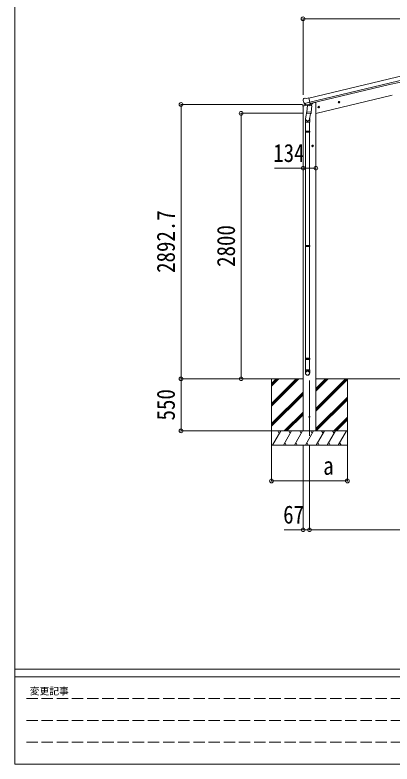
# Model space of a CAD drawing. Units: millimetres at full size, sheet at 1:40. Extents: x -11181 to 11305, y -7804 to 7716.
# Drawn here: x -11181 to -7207, y -7804 to 98 of the extents above; entities that cross this region are included whole.
import ezdxf
from ezdxf.enums import TextEntityAlignment as Align

# ---------------------------------------------------------------- set-up
doc = ezdxf.new("R2010")
doc.units = ezdxf.units.MM
doc.header["$LTSCALE"] = 40
doc.header["$PDMODE"] = 32
doc.header["$PDSIZE"] = 40
doc.linetypes.add('DASHED3', pattern=[4, 3, -1])
for name, color, linetype, lineweight in [('0-0_0', 7, 'Continuous', 9), ('0-1_本体', 4, 'Continuous', 9), ('0-2_部品', 7, 'Continuous', 9), ('0-8_PARTS2', 2, 'Continuous', 9), ('0-A_寸法', 6, 'Continuous', 9), ('F-0_240', 7, 'Continuous', 9)]:
    doc.layers.add(name, color=color, linetype=linetype, lineweight=lineweight)
doc.styles.add('ＭＳ ゴシック', font='')
doc.styles.get('ＭＳ ゴシック').set_extended_font_data('MS Gothic')

msp = doc.modelspace()

# ---------------------------------------------------------------- linework, layer by layer
at = {"layer": '0-0_0'}
for p, q in [((-8144.52, -3739.41), (-8656.74, -3739.42)), ((-8477.52, -3739.41), (-8477.52, -4439.41)), ((-8477.52, -4000.14), (-8216.79, -3739.41)), ((-8477.52, -4014.28), (-8202.65, -3739.41)), ((-8477.52, -4028.43), (-8188.51, -3739.41)), ((-8477.52, -3816.3), (-8400.64, -3739.41)), ((-8477.52, -3802.15), (-8414.78, -3739.41)), ((-8477.52, -3788.01), (-8428.92, -3739.41)), ((-8010.52, -4053.64), (-7696.29, -3739.41)), ((-8010.52, -4067.78), (-7682.15, -3739.41)), ((-8010.52, -3869.8), (-7880.14, -3739.41)), ((-8010.52, -3855.65), (-7894.28, -3739.41)), ((-8010.52, -3841.51), (-7908.42, -3739.41)), ((-8010.52, -3739.41), (-3182.9, -3739.41)), ((-8010.52, -4081.93), (-7677.52, -3748.93)), ((-7677.52, -3739.41), (-7677.52, -4439.41)), ((-8477.52, -4212.27), (-8144.52, -3879.28)), ((-8477.52, -4226.42), (-8144.52, -3893.42)), ((-8477.52, -4240.56), (-8144.52, -3907.56)), ((-8010.52, -4265.77), (-7677.52, -3932.78)), ((-8010.52, -4279.91), (-7677.52, -3946.92)), ((-8005.88, -4289.41), (-7677.52, -3961.06)), ((-8342.53, -4289.41), (-8144.52, -4091.41)), ((-8328.39, -4289.41), (-8144.52, -4105.55)), ((-8314.25, -4289.41), (-8144.52, -4119.69)), ((-7822.03, -4289.41), (-7677.52, -4144.91)), ((-7807.89, -4289.41), (-7677.52, -4159.05)), ((-7793.75, -4289.41), (-7677.52, -4173.19)), ((-7677.52, -4289.41), (-8477.52, -4289.41)), ((-8467.23, -4439.41), (-8380.63, -4289.41)), ((-8395.63, -4315.4), (-8410.63, -4289.41)), ((-8351.76, -4439.41), (-8265.16, -4289.41)), ((-8280.16, -4315.4), (-8295.16, -4289.41)), ((-8236.29, -4439.41), (-8149.69, -4289.41)), ((-8164.69, -4315.4), (-8179.69, -4289.41)), ((-8010.52, -4289.41), (-8144.52, -4289.41)), ((-8120.82, -4439.41), (-8034.22, -4289.41)), ((-8049.22, -4315.4), (-8064.22, -4289.41)), ((-8005.35, -4439.41), (-7918.75, -4289.41)), ((-7933.75, -4315.4), (-7948.75, -4289.41)), ((-7889.88, -4439.41), (-7803.28, -4289.41)), ((-7833.28, -4289.41), (-7818.28, -4315.4)), ((-7774.41, -4439.41), (-7687.81, -4289.41)), ((-8336.76, -4413.44), (-8321.77, -4439.41)), ((-8221.29, -4413.43), (-8206.29, -4439.41)), ((-8105.82, -4413.43), (-8090.82, -4439.41)), ((-7990.35, -4413.44), (-7975.36, -4439.41)), ((-7874.88, -4413.44), (-7859.89, -4439.41)), ((-7759.41, -4413.44), (-7744.41, -4439.41)), ((-8477.52, -4439.41), (-7677.52, -4439.41))]:
    msp.add_line(p, q, dxfattribs=at)
at = {"layer": '0-1_本体'}
for p, q in [((-8083.59, -779.14), (-7247.87, -578.52)), ((-8073.51, -821.14), (-7237.79, -620.5)), ((-8069.58, -837.5), (-7233.87, -636.86)), ((-8010.52, -939.53), (-7207.49, -746.74)), ((-8144.52, -862.69), (-8144.52, -4289.41)), ((-8010.52, -826.41), (-8023.4, -826.41)), ((-8010.52, -826.41), (-8010.52, -4289.41))]:
    msp.add_line(p, q, dxfattribs=at)
for radius in [7073, 7029.83, 7013]:
    msp.add_arc((-5596.71, -7456.09), radius, 76.5, 103.5, dxfattribs=at)
at = {"layer": '0-2_部品'}
for p, q in [((-8140.75, -786.49), (-8144.6, -792.79)), ((-8137.65, -784.24), (-8124.47, -781.08)), ((-8109.91, -783.75), (-8123.17, -781.05)), ((-8109.91, -783.75), (-8083.98, -777.53)), ((-8146.99, -863.29), (-8104.06, -852.98)), ((-8146.99, -856.39), (-8146.99, -863.29)), ((-8144.97, -795.07), (-8144.69, -796.22)), ((-8117.76, -847.01), (-8144.69, -853.48)), ((-8130.91, -835.37), (-8073.41, -821.57)), ((-8114.06, -850.28), (-8130.44, -835.79)), ((-8111.35, -850.85), (-8103.83, -849.05)), ((-8110.51, -850.74), (-8108.98, -850.38)), ((-8108.98, -850.38), (-8072.28, -841.57)), ((-8107.15, -850.6), (-8107.2, -851.35)), ((-8106.44, -852.39), (-8080.63, -858.82)), ((-8099.52, -857.73), (-8104.2, -924.57)), ((-8053.84, -860.93), (-8099.52, -857.73)), ((-8097.75, -854.55), (-8097.98, -857.84)), ((-8078.23, -843.39), (-8079.25, -858)), ((-8072.28, -841.57), (-8070.75, -841.2)), ((-8069.2, -839.09), (-8068.25, -839.16)), ((-8068.25, -839.16), (-8054.94, -854.48)), ((-8064.5, -843.48), (-8046.27, -839.1)), ((-8058.51, -927.76), (-8053.84, -860.93)), ((-8054.94, -854.48), (-8055.38, -860.82)), ((-8042.44, -830.99), (-8042.44, -834.24)), ((-7986.99, -874.76), (-7984.86, -867.56)), ((-7984.86, -867.56), (-7977.56, -865.81)), ((-7977.35, -882.73), (-7982.02, -863.28)), ((-7977.56, -865.81), (-7972.39, -871.26)), ((-7756.04, -819.32), (-7775.49, -823.98)), ((-7773.07, -823.4), (-7770.93, -816.21)), ((-7767.9, -828.85), (-7773.07, -823.4)), ((-7770.93, -816.21), (-7763.64, -814.45)), ((-7763.43, -831.37), (-7768.1, -811.93)), ((-7763.64, -814.45), (-7758.47, -819.9)), ((-8102.47, -899.8), (-8118.38, -995.97)), ((-8105.06, -937.04), (-8104.19, -924.57)), ((-8104.66, -938.39), (-8104.66, -938.39)), ((-8058.51, -927.76), (-8104.2, -924.57)), ((-8103.21, -939.17), (-8061.52, -942.09)), ((-8066.95, -941.71), (-8077.68, -1005.3)), ((-8058.52, -927.76), (-8059.41, -940.46)), ((-7969.96, -870.67), (-7989.41, -875.34)), ((-7981.82, -880.2), (-7986.99, -874.76)), ((-8120.53, -1033.13), (-8120.53, -998.78)), ((-8074.53, -998.48), (-8074.53, -1033.13)), ((-8074.53, -1033.13), (-8120.53, -1033.13)), ((-8118.53, -1033.13), (-8118.53, -1127.13)), ((-8076.53, -1033.13), (-8076.53, -1127.13)), ((-8120.53, -1129.13), (-8119.53, -1127.13)), ((-8074.53, -1129.13), (-8120.53, -1129.13)), ((-8074.53, -1137.13), (-8120.53, -1137.13)), ((-8075.53, -1127.13), (-8119.53, -1127.13)), ((-8075.53, -1139.13), (-8119.53, -1139.13)), ((-8118.53, -1139.13), (-8118.53, -2333.47)), ((-8076.53, -1139.13), (-8076.53, -2333.47)), ((-8074.53, -1129.13), (-8075.53, -1127.13)), ((-8074.53, -1137.13), (-8075.53, -1139.13)), ((-8074.53, -1129.13), (-8074.53, -1137.13)), ((-8034.32, -1282.92), (-8054.32, -1282.92)), ((-8051.83, -1282.92), (-8048.08, -1276.42)), ((-8048.08, -1289.42), (-8051.83, -1282.92)), ((-8048.08, -1276.42), (-8040.57, -1276.42)), ((-8044.32, -1292.92), (-8044.32, -1272.92)), ((-8040.57, -1276.42), (-8036.82, -1282.92)), ((-8120.53, -2335.47), (-8119.53, -2333.47)), ((-8074.53, -2335.47), (-8120.53, -2335.47)), ((-8074.53, -2343.47), (-8120.53, -2343.47)), ((-8075.53, -2333.47), (-8119.53, -2333.47)), ((-8075.53, -2345.47), (-8119.53, -2345.47)), ((-8118.53, -2345.47), (-8118.53, -3523.51)), ((-8076.53, -2345.47), (-8076.53, -3523.51)), ((-8074.53, -2335.47), (-8075.53, -2333.47)), ((-8074.53, -2343.47), (-8075.53, -2345.47)), ((-8074.53, -2335.47), (-8074.53, -2343.47)), ((-8120.53, -3525.51), (-8119.53, -3523.51)), ((-8074.53, -3525.51), (-8120.53, -3525.51)), ((-8074.53, -3533.51), (-8120.53, -3533.51)), ((-8075.53, -3523.51), (-8119.53, -3523.51)), ((-8075.53, -3535.51), (-8119.53, -3535.51)), ((-8118.53, -3535.51), (-8118.53, -3645.51)), ((-8076.53, -3535.51), (-8076.53, -3645.51)), ((-8074.53, -3525.51), (-8075.53, -3523.51)), ((-8074.53, -3533.51), (-8075.53, -3535.51)), ((-8074.53, -3525.51), (-8074.53, -3533.51)), ((-8120.53, -3679.65), (-8120.53, -3645.51)), ((-8074.53, -3645.51), (-8120.53, -3645.51)), ((-8074.53, -3679.65), (-8074.53, -3645.51))]:
    msp.add_line(p, q, dxfattribs=at)
for points in [[(-8078.55, -842.98), (-8068.83, -840.64), (-8083.98, -777.53)], [(-8131.18, -834.8), (-8130.6, -835.64), (-8130.44, -835.79)], [(-8078.55, -842.98), (-8078.78, -843.13), (-8103.55, -849.07), (-8103.83, -849.05)], [(-7758.47, -819.9), (-7760.6, -827.09), (-7767.9, -828.85)], [(-7972.39, -871.26), (-7974.52, -878.45), (-7981.82, -880.2)], [(-8120.53, -1129.13), (-8120.53, -1137.13), (-8119.53, -1139.13)], [(-8036.82, -1282.92), (-8040.57, -1289.42), (-8048.08, -1289.42)], [(-8120.53, -2335.47), (-8120.53, -2343.47), (-8119.53, -2345.47)], [(-8120.53, -3525.51), (-8120.53, -3533.51), (-8119.53, -3535.51)]]:
    msp.add_lwpolyline(points, dxfattribs=at)
for centre, radius in [((-7979.69, -873.01), 8.5), ((-7979.69, -873.01), 7.7), ((-7979.69, -873.01), 6.5), ((-7765.77, -821.65), 8.5), ((-7765.77, -821.65), 7.7), ((-7765.77, -821.65), 6.5), ((-8044.32, -1282.92), 8.5), ((-8044.32, -1282.92), 7.7), ((-8044.32, -1282.92), 6.5)]:
    msp.add_circle(centre, radius, dxfattribs=at)
at = {"layer": '0-2_部品', "color": 4}
msp.add_circle((-8077.52, -4139.41), 5, dxfattribs=at)
at = {"layer": '0-2_部品'}
for centre, radius, start, end in [((-8136.48, -789.1), 5, 103.5, 148.5), ((-8123.77, -783.99), 3, 78.5, 103.5), ((-8143.99, -856.39), 3, 103.5, 180), ((-7947.88, -748.97), 202.4, 193.5, 205.09125), ((-8110.63, -850.26), 0.5, 248.23754, 283.5), ((-8107.64, -850.57), 0.5, 356, 103.5), ((-8106.2, -851.42), 1, 176, 256), ((-8080.28, -857.85), 1.03, 250.03897, 351.96569), ((-8077.63, -843.47), 0.604, 100.59842, 172.20595), ((-8070.87, -840.71), 0.5, 283.5, 318.76246), ((-8047.44, -834.24), 5, 283.5, 0), ((-8103.12, -937.21), 1.95, 175.04017, 217.47766), ((-8103.08, -937.18), 2, 217.40962, 266), ((-8061.38, -940.09), 2, 266, 349.46843), ((-8090.53, -998.78), 30, 177.45142, 180)]:
    msp.add_arc(centre, radius, start, end, dxfattribs=at)
for centre, major_axis, ratio, start_param, end_param in [((-8142.05, -794.35), (-1.57, -2.57), 0.99628, 4.712389, 5.4996506), ((-8112.07, -848.03), (-0.73, -2.92), 0.997631, 5.8041905, 6.6006116), ((-8112.02, -847.8), (2.63, 3.16), 0.650902, 4.0958226, 4.1686332), ((-8112.05, -847.93), (-0.73, -2.92), 0.997631, 0.3902369, 0.4789948), ((-8097.53, -998.48), (23, 0), 0.996195, 2.5560258, 6.5663028), ((-8097.53, -998.48), (21, 0), 0.996195, 2.9349147, 5.9512394), ((-8097.53, -3677.91), (-23, 0), 0.996195, 3.1415927, 6.2831853), ((-8097.53, -3679.65), (-23, 0), 0.996195, 3.1415927, 6.2831853), ((-8097.53, -3679.65), (0, -23.43), 0.981806, 4.712389, 7.8539816)]:
    msp.add_ellipse(centre, major_axis=major_axis, ratio=ratio, start_param=start_param, end_param=end_param, dxfattribs=at)
msp.add_ellipse((-8097.53, -3679.65), major_axis=(21, 0), ratio=0.996195, dxfattribs=at)
at = {"layer": '0-8_PARTS2', "color": 6}
msp.add_line((-8145.02, 56.99), (-3048, 56.99), dxfattribs=at)
at = {"layer": '0-8_PARTS2'}
msp.add_line((-8077.52, -4340.35), (-8077.52, -3756.4), dxfattribs=at)
at = {"layer": '0-A_寸法'}
for p, q in [((-8145.02, 56.99), (-8145.02, -745.35)), ((-9430.8, -846.71), (-8151.97, -846.71)), ((-9430.8, -3739.42), (-9430.8, -846.71)), ((-8797.1, -939.43), (-8151.97, -939.43)), ((-8797.1, -3739.42), (-8797.1, -939.43)), ((-8144.52, -1518.17), (-8444.52, -1518.17)), ((-8010.52, -1518.17), (-8144.52, -1518.17)), ((-9430.8, -3739.42), (-9430.8, -4289.41)), ((-9430.8, -3739.42), (-8484.53, -3739.42)), ((-9430.8, -3739.42), (-8481.78, -3739.42)), ((-8797.1, -3739.42), (-8484.53, -3739.42)), ((-9430.8, -4289.41), (-8482.81, -4289.41)), ((-8477.52, -4817.32), (-8477.52, -4442.91)), ((-8144.52, -5332.3), (-8144.52, -4442.91)), ((-8077.52, -5332.3), (-8077.52, -4442.91)), ((-7677.52, -4817.32), (-7677.52, -4442.91)), ((-8477.52, -4817.32), (-7677.52, -4817.32)), ((-8144.52, -5332.3), (-8344.52, -5332.3)), ((-8144.52, -5332.3), (-8077.52, -5332.3)), ((-8077.52, -5332.3), (-3115.5, -5332.3))]:
    msp.add_line(p, q, dxfattribs=at)
for p in [(-8145.02, 56.99), (-9430.8, -846.71), (-8797.1, -939.43), (-8144.52, -1518.17), (-8010.52, -1518.17), (-9430.8, -3739.42), (-8797.1, -3739.42), (-9430.8, -4289.41), (-8477.52, -4817.32), (-7677.52, -4817.32), (-8144.52, -5332.3), (-8077.52, -5332.3)]:
    msp.add_point(p, dxfattribs=at)
at = {"layer": 'F-0_240', "color": 5}
for p, q in [((-11180.61, 7716.46), (-11180.61, -7803.54)), ((-11180.61, -6803.54), (10739.39, -6803.54)), ((-11180.61, -6883.54), (7183.72, -6883.54)), ((-11180.61, -7803.54), (10739.39, -7803.54))]:
    msp.add_line(p, q, dxfattribs=at)
at = {"layer": 'F-0_240', "color": 4, "linetype": 'DASHED3'}
for p, q in [((-11060.61, -7113.54), (-4656.28, -7113.54)), ((-11060.61, -7343.54), (-4656.28, -7343.54)), ((-11060.61, -7573.54), (-4656.28, -7573.54))]:
    msp.add_line(p, q, dxfattribs=at)

# ---------------------------------------------------------------- texts
at = {"layer": '0-A_寸法', "color": 7, "style": 'ＭＳ ゴシック', "width": 0.85}
for s, p in [('134', (-8459.52, -1510.17)), ('a', (-7932.52, -4809.32)), ('67', (-8354.52, -5324.3))]:
    msp.add_text(s, height=190.6, dxfattribs=at).set_placement(p, align=Align.BOTTOM_LEFT)
for s, p in [('2892.7', (-9438.8, -2623.07)), ('2800', (-8805.1, -2559.43)), ('550', (-9438.8, -4179.42))]:
    msp.add_text(s, height=190.6, rotation=90, dxfattribs=at).set_placement(p, align=Align.BOTTOM_LEFT)
at = {"layer": 'F-0_240', "style": 'ＭＳ ゴシック'}
msp.add_text('変更記事', height=73.31, dxfattribs=at).set_placement((-11024.31, -7093.54), align=Align.BOTTOM_LEFT)

doc.saveas('drawing.dxf')
